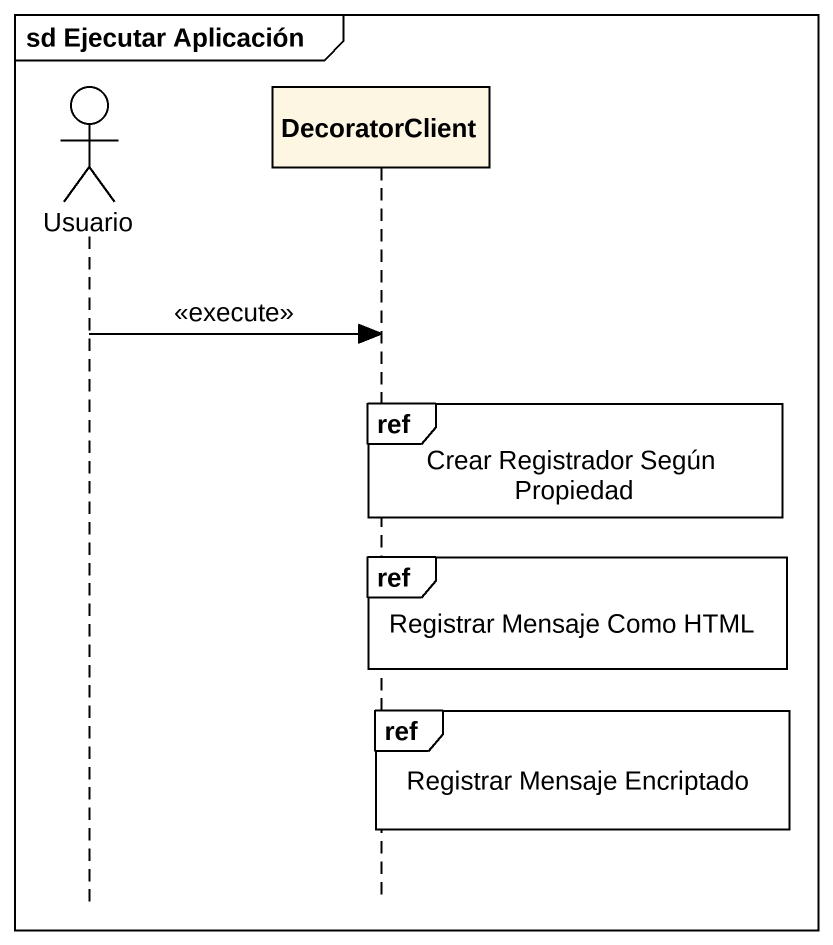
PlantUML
@startuml
mainframe sd Ejecutar Aplicación
hide footbox
actor Usuario
participant DecoratorClient

Usuario -> DecoratorClient : <<execute>>
ref over DecoratorClient : Crear Registrador Según Propiedad
ref over DecoratorClient : Registrar Mensaje Como HTML
ref over DecoratorClient : Registrar Mensaje Encriptado
@enduml
